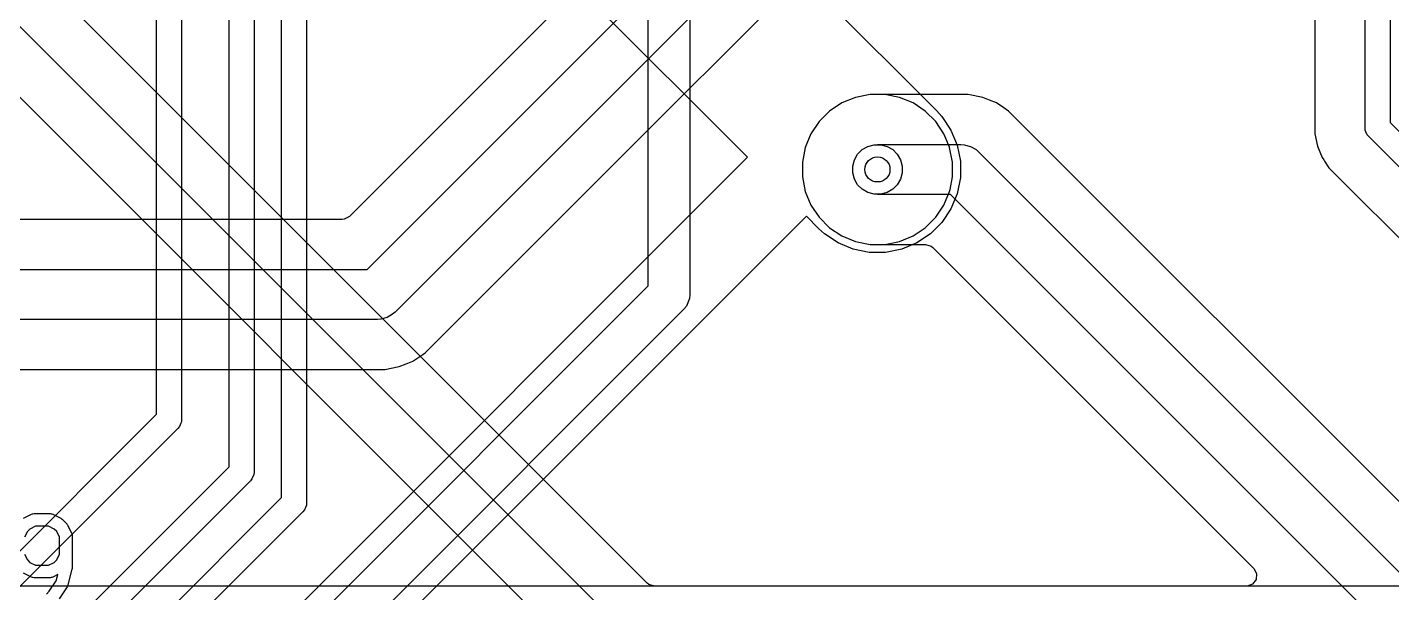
# Model space of a CAD drawing. Header units: inches. Extents: x 1.3 to 5.24, y -7.03 to -1.12.
# Drawn here: x 3.831 to 4.475, y -3.802 to -3.535 of the extents above; entities that cross this region are included whole.
import ezdxf

# ---------------------------------------------------------------- set-up
doc = ezdxf.new("R2010")
doc.units = ezdxf.units.IN
doc.header["$MEASUREMENT"] = 0
for name, color, linetype, true_color in [('B.Cu', 153, 'CONTINUOUS', 0x4d7fc4), ('F.Cu', 13, 'CONTINUOUS', 0xc83434), ('F.Silkscreen', 41, 'CONTINUOUS', 0xf2eda1), ('In1.Cu', 91, 'CONTINUOUS', 0x7fc87f), ('In2.Cu', 33, 'CONTINUOUS', 0xce7d2c)]:
    doc.layers.add(name, color=color, linetype=linetype, true_color=true_color)

msp = doc.modelspace()

# ---------------------------------------------------------------- linework, layer by layer
at = {"layer": 'B.Cu', "linetype": 'CONTINUOUS'}
for p, q in [((4.4626, -3.58268), (4.4626, -3.32922)), ((4.47441, -3.32677), (4.47441, -3.58023)), ((4.43896, -3.34103), (4.43896, -3.58559)), ((4.15603, -3.45131), (3.98281, -3.62453)), ((3.99117, -3.64961), (4.1811, -3.45967)), ((4.20127, -3.47292), (4.00441, -3.66977)), ((4.11244, -3.59518), (4.22045, -3.48717)), ((4.22194, -3.56827), (4.21549, -3.57094)), ((4.22879, -3.56691), (4.22194, -3.56827)), ((4.22194, -3.56827), (4.22194, -3.56827)), ((4.23578, -3.56691), (4.22879, -3.56691)), ((4.22879, -3.56691), (4.22879, -3.56691)), ((4.24262, -3.56827), (4.23578, -3.56691)), ((4.23578, -3.56691), (4.23578, -3.56691)), ((4.24908, -3.57094), (4.24262, -3.56827)), ((4.24262, -3.56827), (4.24262, -3.56827)), ((4.20968, -3.57482), (4.20475, -3.57976)), ((4.21549, -3.57094), (4.20968, -3.57482)), ((4.20968, -3.57482), (4.20968, -3.57482)), ((4.21549, -3.57094), (4.21549, -3.57094)), ((4.25488, -3.57482), (4.24908, -3.57094)), ((4.24908, -3.57094), (4.24908, -3.57094)), ((4.25982, -3.57976), (4.25488, -3.57482)), ((4.25488, -3.57482), (4.25488, -3.57482)), ((4.20475, -3.57976), (4.20087, -3.58557)), ((4.20475, -3.57976), (4.20475, -3.57976)), ((4.2637, -3.58557), (4.25982, -3.57976)), ((4.25982, -3.57976), (4.25982, -3.57976)), ((4.46271, -3.58383), (4.4626, -3.58268)), ((4.47441, -3.58023), (4.52458, -3.63041)), ((4.20087, -3.58557), (4.19819, -3.59202)), ((4.20087, -3.58557), (4.20087, -3.58557)), ((4.26459, -3.58771), (4.2637, -3.58557)), ((4.2637, -3.58557), (4.2637, -3.58557)), ((4.26627, -3.59177), (4.26459, -3.58771)), ((4.43896, -3.58559), (4.43896, -3.58559)), ((4.43896, -3.58559), (4.43896, -3.58559)), ((4.43896, -3.58559), (4.44009, -3.5913)), ((4.46303, -3.5846), (4.46271, -3.58383)), ((4.46359, -3.58596), (4.46303, -3.5846)), ((4.46433, -3.58685), (4.46359, -3.58596)), ((4.51623, -3.63876), (4.46433, -3.58685)), ((4.10875, -3.59887), (4.11244, -3.59518)), ((4.19819, -3.59202), (4.19683, -3.59887)), ((4.19819, -3.59202), (4.19819, -3.59202)), ((4.22137, -3.59784), (4.22291, -3.59517)), ((4.22291, -3.59517), (4.22509, -3.59299)), ((4.22509, -3.59299), (4.22776, -3.59145)), ((4.22776, -3.59145), (4.23074, -3.59065)), ((4.23074, -3.59065), (4.23383, -3.59065)), ((4.23383, -3.59065), (4.2368, -3.59145)), ((4.2368, -3.59145), (4.23947, -3.59299)), ((4.23947, -3.59299), (4.24165, -3.59517)), ((4.24165, -3.59517), (4.2432, -3.59784)), ((4.26637, -3.59202), (4.26627, -3.59177)), ((4.26774, -3.59887), (4.26637, -3.59202)), ((4.26637, -3.59202), (4.26637, -3.59202)), ((4.44009, -3.5913), (4.44009, -3.5913)), ((4.44009, -3.5913), (4.44232, -3.59667)), ((4.06299, -3.64462), (4.10875, -3.59887)), ((4.19683, -3.59887), (4.19683, -3.60585)), ((4.22057, -3.60082), (4.22137, -3.59784)), ((4.22057, -3.6039), (4.22057, -3.60082)), ((4.2432, -3.59784), (4.24399, -3.60082)), ((4.24399, -3.60082), (4.24399, -3.6039)), ((4.26774, -3.60585), (4.26774, -3.59887)), ((4.26774, -3.59887), (4.26774, -3.59887)), ((4.44232, -3.59667), (4.44232, -3.59667)), ((4.44232, -3.59667), (4.44306, -3.59778)), ((4.44306, -3.59778), (4.4435, -3.59844)), ((4.4435, -3.59844), (4.44555, -3.60151)), ((4.44555, -3.60151), (4.44555, -3.60151)), ((4.44555, -3.60151), (4.49176, -3.64772)), ((4.19683, -3.60585), (4.19819, -3.6127)), ((4.22137, -3.60688), (4.22057, -3.6039)), ((4.22291, -3.60955), (4.22137, -3.60688)), ((4.2432, -3.60688), (4.24165, -3.60955)), ((4.24399, -3.6039), (4.2432, -3.60688)), ((4.26655, -3.6118), (4.26774, -3.60585)), ((4.26774, -3.60585), (4.26774, -3.60585)), ((4.19819, -3.6127), (4.19819, -3.6127)), ((4.19819, -3.6127), (4.20087, -3.61916)), ((4.22509, -3.61173), (4.22291, -3.60955)), ((4.22776, -3.61327), (4.22509, -3.61173)), ((4.23074, -3.61407), (4.22776, -3.61327)), ((4.23383, -3.61407), (4.23074, -3.61407)), ((4.2368, -3.61327), (4.23383, -3.61407)), ((4.23947, -3.61173), (4.2368, -3.61327)), ((4.24165, -3.60955), (4.23947, -3.61173)), ((4.2637, -3.61916), (4.26637, -3.6127)), ((4.26637, -3.6127), (4.26655, -3.6118)), ((4.20087, -3.61916), (4.20087, -3.61916)), ((4.20087, -3.61916), (4.20475, -3.62496)), ((4.25982, -3.62496), (4.2637, -3.61916)), ((3.97936, -3.62596), (3.79572, -3.62596)), ((3.98039, -3.62585), (3.97936, -3.62596)), ((3.98281, -3.62453), (3.98039, -3.62585)), ((4.20475, -3.62496), (4.20475, -3.62496)), ((4.20475, -3.62496), (4.20968, -3.6299)), ((4.25488, -3.6299), (4.25982, -3.62496)), ((4.20968, -3.6299), (4.20968, -3.6299)), ((4.20968, -3.6299), (4.21549, -3.63378)), ((4.21549, -3.63378), (4.21549, -3.63378)), ((4.21549, -3.63378), (4.21995, -3.63563)), ((4.24262, -3.63645), (4.24908, -3.63378)), ((4.24908, -3.63378), (4.25488, -3.6299)), ((4.21995, -3.63563), (4.22194, -3.63645)), ((4.22194, -3.63645), (4.22194, -3.63645)), ((4.22194, -3.63645), (4.22194, -3.63645)), ((4.22194, -3.63645), (4.22879, -3.63781)), ((4.22879, -3.63781), (4.22879, -3.63781)), ((4.22879, -3.63781), (4.22879, -3.63781)), ((4.22879, -3.63781), (4.23578, -3.63781)), ((4.23578, -3.63781), (4.23806, -3.63736)), ((4.23578, -3.63781), (4.23578, -3.63781)), ((4.23806, -3.63736), (4.24262, -3.63645)), ((4.24262, -3.63645), (4.24262, -3.63645)), ((4.24262, -3.63645), (4.24262, -3.63645)), ((4.01866, -3.68896), (4.06299, -3.64462)), ((3.79921, -3.64961), (3.99117, -3.64961)), ((3.99606, -3.67323), (3.79921, -3.67323)), ((3.9976, -3.67313), (3.99606, -3.67323)), ((4.00058, -3.67233), (3.9976, -3.67313)), ((4.00325, -3.67079), (4.00058, -3.67233)), ((4.00441, -3.66977), (4.00325, -3.67079)), ((4.00963, -3.69417), (4.01286, -3.69284)), ((4.01286, -3.69284), (4.01752, -3.68972)), ((4.01752, -3.68972), (4.01866, -3.68896)), ((3.79572, -3.69687), (3.99955, -3.69687)), ((3.99955, -3.69687), (4.0064, -3.69551)), ((3.99955, -3.69687), (3.99955, -3.69687)), ((4.0064, -3.69551), (4.00963, -3.69417)), ((4.9231, -3.79921), (3.64879, -3.79921))]:
    msp.add_line(p, q, dxfattribs=at)
at = {"layer": 'B.Cu'}
msp.add_circle((4.23228, -3.60236), 0.00591, dxfattribs=at)
at = {"layer": 'F.Cu', "linetype": 'CONTINUOUS'}
for p, q in [((3.70914, -3.41685), (4.19781, -3.90551)), ((4.18456, -3.92567), (3.69244, -3.43355)), ((4.12351, -3.79778), (3.80983, -3.4841)), ((4.22194, -3.56827), (4.21549, -3.57094)), ((4.22879, -3.56691), (4.22194, -3.56827)), ((4.22194, -3.56827), (4.22194, -3.56827)), ((4.23578, -3.56691), (4.22879, -3.56691)), ((4.22879, -3.56691), (4.22879, -3.56691)), ((4.27515, -3.56691), (4.23578, -3.56691)), ((4.28199, -3.56827), (4.27515, -3.56691)), ((4.27515, -3.56691), (4.27515, -3.56691)), ((4.27515, -3.56691), (4.27515, -3.56691)), ((4.28522, -3.56961), (4.28199, -3.56827)), ((4.28199, -3.56827), (4.28199, -3.56827)), ((4.28845, -3.57094), (4.28522, -3.56961)), ((4.28522, -3.56961), (4.28522, -3.56961)), ((4.20968, -3.57482), (4.20475, -3.57976)), ((4.21549, -3.57094), (4.20968, -3.57482)), ((4.20968, -3.57482), (4.20968, -3.57482)), ((4.21549, -3.57094), (4.21549, -3.57094)), ((4.29191, -3.57326), (4.28845, -3.57094)), ((4.28845, -3.57094), (4.28845, -3.57094)), ((4.29425, -3.57482), (4.29191, -3.57326)), ((4.51721, -3.79778), (4.29425, -3.57482)), ((4.29425, -3.57482), (4.29425, -3.57482)), ((4.20475, -3.57976), (4.20087, -3.58557)), ((4.20475, -3.57976), (4.20475, -3.57976)), ((4.20087, -3.58557), (4.19819, -3.59202)), ((4.20087, -3.58557), (4.20087, -3.58557)), ((4.19819, -3.59202), (4.19683, -3.59887)), ((4.19819, -3.59202), (4.19819, -3.59202)), ((4.22137, -3.59784), (4.22291, -3.59517)), ((4.22291, -3.59517), (4.22509, -3.59299)), ((4.22509, -3.59299), (4.22776, -3.59145)), ((4.22776, -3.59145), (4.23074, -3.59065)), ((4.23074, -3.59065), (4.23228, -3.59055)), ((4.23228, -3.59055), (4.27165, -3.59055)), ((4.27165, -3.59055), (4.2732, -3.59065)), ((4.2732, -3.59065), (4.27617, -3.59145)), ((4.27617, -3.59145), (4.27884, -3.59299)), ((4.27884, -3.59299), (4.28001, -3.59401)), ((4.28001, -3.59401), (4.57182, -3.88583)), ((4.19683, -3.59887), (4.19683, -3.60585)), ((4.22057, -3.60082), (4.22137, -3.59784)), ((4.22057, -3.6039), (4.22057, -3.60082)), ((4.19683, -3.60585), (4.19819, -3.6127)), ((4.22137, -3.60688), (4.22057, -3.6039)), ((4.22291, -3.60955), (4.22137, -3.60688)), ((4.19819, -3.6127), (4.19819, -3.6127)), ((4.19819, -3.6127), (4.20087, -3.61916)), ((4.22509, -3.61173), (4.22291, -3.60955)), ((4.22776, -3.61327), (4.22509, -3.61173)), ((4.23074, -3.61407), (4.22776, -3.61327)), ((4.23228, -3.61417), (4.23074, -3.61407)), ((4.26676, -3.61417), (4.23228, -3.61417)), ((4.55858, -3.90599), (4.26676, -3.61417)), ((4.20087, -3.61916), (4.20087, -3.61916)), ((4.20087, -3.61916), (4.20475, -3.62496)), ((4.20475, -3.62496), (4.20475, -3.62496)), ((4.20475, -3.62496), (4.20968, -3.6299)), ((4.20968, -3.6299), (4.20968, -3.6299)), ((4.20968, -3.6299), (4.21549, -3.63378)), ((4.21549, -3.63378), (4.21549, -3.63378)), ((4.21549, -3.63378), (4.21927, -3.63534)), ((4.21927, -3.63534), (4.22194, -3.63645)), ((4.22194, -3.63645), (4.22194, -3.63645)), ((4.22194, -3.63645), (4.22194, -3.63645)), ((4.22194, -3.63645), (4.22879, -3.63781)), ((4.22879, -3.63781), (4.22879, -3.63781)), ((4.22879, -3.63781), (4.22879, -3.63781)), ((4.22879, -3.63781), (4.23578, -3.63781)), ((4.23578, -3.63781), (4.25495, -3.63781)), ((4.25495, -3.63781), (4.25759, -3.63859)), ((4.25759, -3.63859), (4.2584, -3.63924)), ((4.2584, -3.63924), (4.35711, -3.73796)), ((4.35711, -3.73796), (4.41003, -3.79088)), ((4.41115, -3.79604), (4.40951, -3.79824)), ((4.41003, -3.79088), (4.41135, -3.79329)), ((4.41135, -3.79329), (4.41115, -3.79604)), ((4.12432, -3.79844), (4.12351, -3.79778)), ((4.12696, -3.79921), (4.12432, -3.79844)), ((4.40658, -3.79921), (4.12696, -3.79921)), ((4.40693, -3.7992), (4.40658, -3.79921)), ((4.40951, -3.79824), (4.40693, -3.7992))]:
    msp.add_line(p, q, dxfattribs=at)
at = {"layer": 'F.Cu'}
msp.add_circle((4.23228, -3.60236), 0.00591, dxfattribs=at)
at = {"layer": 'F.Silkscreen', "linetype": 'CONTINUOUS'}
for p, q in [((3.82883, -3.76714), (3.83258, -3.76527)), ((3.83258, -3.76527), (3.83312, -3.76506)), ((3.83312, -3.76506), (3.83322, -3.76505)), ((3.83322, -3.76505), (3.83332, -3.76501)), ((3.83332, -3.76501), (3.8339, -3.76495)), ((3.8339, -3.76495), (3.84139, -3.76495)), ((3.84139, -3.76495), (3.84197, -3.76501)), ((3.84197, -3.76501), (3.84207, -3.76505)), ((3.84207, -3.76505), (3.84217, -3.76506)), ((3.84217, -3.76506), (3.84272, -3.76527)), ((3.84272, -3.76527), (3.84646, -3.76714)), ((3.84646, -3.76714), (3.84671, -3.7673)), ((3.84671, -3.7673), (3.84678, -3.76733)), ((3.84678, -3.76733), (3.84687, -3.76739)), ((3.84687, -3.76739), (3.84695, -3.76745)), ((3.84695, -3.76745), (3.84701, -3.76751)), ((3.84701, -3.76751), (3.84723, -3.76769)), ((3.84723, -3.76769), (3.84911, -3.76957)), ((3.84911, -3.76957), (3.84929, -3.76979)), ((3.84929, -3.76979), (3.84935, -3.76985)), ((3.84935, -3.76985), (3.84941, -3.76993)), ((3.84941, -3.76993), (3.84947, -3.77002)), ((3.84947, -3.77002), (3.8495, -3.77009)), ((3.8495, -3.77009), (3.84966, -3.77034)), ((3.84966, -3.77034), (3.85153, -3.77408)), ((3.8307, -3.7734), (3.82935, -3.7761)), ((3.8319, -3.77221), (3.8307, -3.7734)), ((3.83459, -3.77086), (3.8319, -3.77221)), ((3.8407, -3.77086), (3.83459, -3.77086)), ((3.8434, -3.77221), (3.8407, -3.77086)), ((3.84459, -3.7734), (3.8434, -3.77221)), ((3.84594, -3.7761), (3.84459, -3.7734)), ((3.84594, -3.78408), (3.84594, -3.7761)), ((3.85153, -3.77408), (3.85174, -3.77463)), ((3.85174, -3.77463), (3.85175, -3.77473)), ((3.85175, -3.77473), (3.85179, -3.77483)), ((3.85179, -3.77483), (3.85185, -3.77541)), ((3.85185, -3.77541), (3.85185, -3.7904)), ((3.82935, -3.78408), (3.8307, -3.78678)), ((3.8307, -3.78678), (3.8319, -3.78798)), ((3.8319, -3.78798), (3.83459, -3.78933)), ((3.83459, -3.78933), (3.8407, -3.78933)), ((3.8407, -3.78933), (3.8434, -3.78798)), ((3.8434, -3.78798), (3.84459, -3.78678)), ((3.84459, -3.78678), (3.84594, -3.78408)), ((3.83258, -3.79492), (3.82883, -3.79304)), ((3.83312, -3.79513), (3.83258, -3.79492)), ((3.83322, -3.79513), (3.83312, -3.79513)), ((3.83332, -3.79517), (3.83322, -3.79513)), ((3.8339, -3.79523), (3.83332, -3.79517)), ((3.84139, -3.79523), (3.8339, -3.79523)), ((3.84197, -3.79517), (3.84139, -3.79523)), ((3.84207, -3.79513), (3.84197, -3.79517)), ((3.84217, -3.79513), (3.84207, -3.79513)), ((3.84272, -3.79492), (3.84217, -3.79513)), ((3.84501, -3.79377), (3.84272, -3.79492)), ((3.84428, -3.79669), (3.84501, -3.79377)), ((3.85176, -3.79112), (3.84988, -3.79862)), ((3.85177, -3.79102), (3.85176, -3.79112)), ((3.85179, -3.79098), (3.85177, -3.79102)), ((3.85181, -3.79076), (3.85179, -3.79098)), ((3.85184, -3.79055), (3.85181, -3.79076)), ((3.85185, -3.7904), (3.85184, -3.7905)), ((3.85184, -3.7905), (3.85184, -3.79055)), ((3.83965, -3.80297), (3.84097, -3.80165)), ((3.84097, -3.80165), (3.84428, -3.79669)), ((3.84948, -3.79954), (3.84573, -3.80516)), ((3.84965, -3.79922), (3.84948, -3.79954)), ((3.84969, -3.79916), (3.84965, -3.79922)), ((3.84971, -3.79909), (3.84969, -3.79916)), ((3.84975, -3.79903), (3.84971, -3.79909)), ((3.84976, -3.79896), (3.84975, -3.79903)), ((3.84988, -3.79862), (3.84976, -3.79896))]:
    msp.add_line(p, q, dxfattribs=at)
at = {"layer": 'In1.Cu', "linetype": 'CONTINUOUS'}
for p, q in [((4.12402, -3.65734), (4.12402, -3.2544)), ((4.1437, -3.2544), (4.1437, -3.66142)), ((4.22137, -3.59784), (4.22291, -3.59517)), ((4.22291, -3.59517), (4.22509, -3.59299)), ((4.22509, -3.59299), (4.22776, -3.59145)), ((4.22776, -3.59145), (4.23074, -3.59065)), ((4.23074, -3.59065), (4.23383, -3.59065)), ((4.23383, -3.59065), (4.2368, -3.59145)), ((4.2368, -3.59145), (4.23947, -3.59299)), ((4.23947, -3.59299), (4.24165, -3.59517)), ((4.24165, -3.59517), (4.2432, -3.59784)), ((4.22057, -3.60082), (4.22137, -3.59784)), ((4.22057, -3.6039), (4.22057, -3.60082)), ((4.2432, -3.59784), (4.24399, -3.60082)), ((4.24399, -3.60082), (4.24399, -3.6039)), ((4.22137, -3.60688), (4.22057, -3.6039)), ((4.22291, -3.60955), (4.22137, -3.60688)), ((4.2432, -3.60688), (4.24165, -3.60955)), ((4.24399, -3.6039), (4.2432, -3.60688)), ((4.22509, -3.61173), (4.22291, -3.60955)), ((4.22776, -3.61327), (4.22509, -3.61173)), ((4.23074, -3.61407), (4.22776, -3.61327)), ((4.23383, -3.61407), (4.23074, -3.61407)), ((4.2368, -3.61327), (4.23383, -3.61407)), ((4.23947, -3.61173), (4.2368, -3.61327)), ((4.24165, -3.60955), (4.23947, -3.61173)), ((3.15734, -4.62402), (4.12402, -3.65734)), ((4.14204, -3.66689), (4.14082, -3.66838)), ((4.14351, -3.66334), (4.14204, -3.66689)), ((4.14204, -3.66689), (4.14204, -3.66689)), ((4.1437, -3.66142), (4.14351, -3.66334)), ((4.14082, -3.66838), (3.16838, -4.64082))]:
    msp.add_line(p, q, dxfattribs=at)
at = {"layer": 'In1.Cu'}
msp.add_circle((4.23228, -3.60236), 0.00591, dxfattribs=at)
at = {"layer": 'In2.Cu', "linetype": 'CONTINUOUS'}
for p, q in [((3.89173, -3.71803), (3.89173, -3.36614)), ((3.90354, -3.36859), (3.90354, -3.72047)), ((3.92598, -3.74283), (3.92598, -3.37126)), ((3.9378, -3.37371), (3.9378, -3.74528)), ((4.0748, -3.3892), (4.26012, -3.57452)), ((3.95079, -3.7574), (3.95079, -3.39594)), ((3.9626, -3.39594), (3.9626, -3.75984)), ((4.17084, -3.5966), (4.00759, -3.43335)), ((4.26012, -3.57452), (4.26272, -3.57739)), ((4.26272, -3.57739), (4.267, -3.5838)), ((4.267, -3.5838), (4.26996, -3.59093)), ((4.26996, -3.59093), (4.27146, -3.5985)), ((3.68587, -4.08157), (4.17084, -3.5966)), ((4.27146, -3.5985), (4.27146, -3.60622)), ((4.27146, -3.60622), (4.26996, -3.61379)), ((4.26996, -3.61379), (4.267, -3.62092)), ((4.267, -3.62092), (4.26272, -3.62734)), ((4.19868, -3.62444), (3.71947, -4.10364)), ((4.20444, -3.6302), (4.19868, -3.62444)), ((4.26272, -3.62734), (4.25726, -3.6328)), ((4.20731, -3.6328), (4.20444, -3.6302)), ((4.21372, -3.63708), (4.20731, -3.6328)), ((4.25726, -3.6328), (4.25084, -3.63708)), ((4.22085, -3.64004), (4.21372, -3.63708)), ((4.22842, -3.64154), (4.22085, -3.64004)), ((4.23614, -3.64154), (4.22842, -3.64154)), ((4.24371, -3.64004), (4.23614, -3.64154)), ((4.25084, -3.63708), (4.24371, -3.64004)), ((3.42275, -4.18701), (3.89173, -3.71803)), ((3.90181, -3.72465), (3.42937, -4.19709)), ((3.90255, -3.72375), (3.90181, -3.72465)), ((3.90318, -3.72222), (3.90255, -3.72375)), ((3.90343, -3.72162), (3.90318, -3.72222)), ((3.90354, -3.72047), (3.90343, -3.72162)), ((3.44244, -4.22638), (3.92598, -3.74283)), ((3.93607, -3.74945), (3.44906, -4.23646)), ((3.9368, -3.74856), (3.93607, -3.74945)), ((3.93768, -3.74643), (3.9368, -3.74856)), ((3.9378, -3.74528), (3.93768, -3.74643)), ((3.46212, -4.24606), (3.95079, -3.7574)), ((3.96087, -3.76402), (3.46874, -4.25614)), ((3.9616, -3.76312), (3.96087, -3.76402)), ((3.96248, -3.76099), (3.9616, -3.76312)), ((3.9626, -3.75984), (3.96248, -3.76099))]:
    msp.add_line(p, q, dxfattribs=at)
at = {"layer": 'In2.Cu'}
msp.add_circle((4.23228, -3.60236), 0.00591, dxfattribs=at)

doc.saveas('drawing.dxf')
